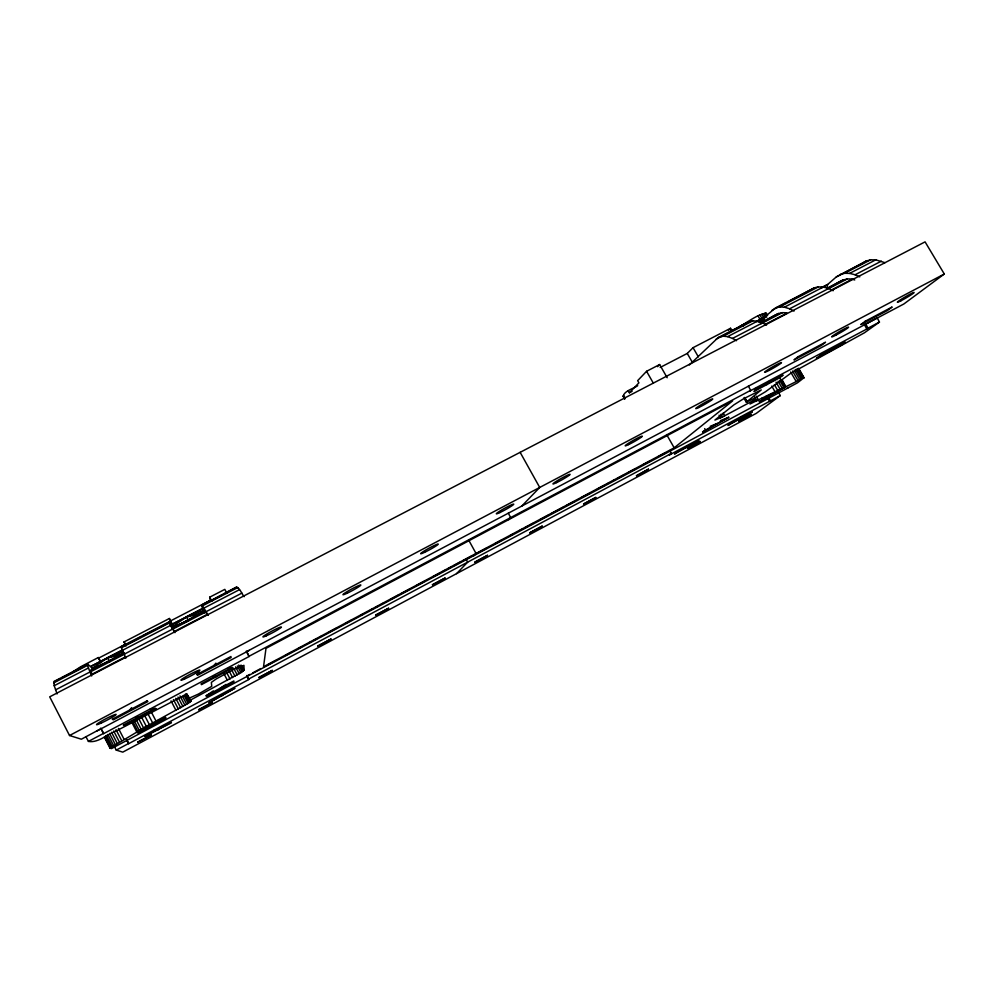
<?xml version="1.0" encoding="UTF-8"?>
<svg xmlns="http://www.w3.org/2000/svg" width="994" height="994" viewBox="0 0 994 994"><rect width="100%" height="100%" fill="white"/><g stroke="black" fill="none" stroke-linecap="round" stroke-linejoin="round"><path stroke-width="1.49" d="M126.474 739.611L128.735 743.624L248.736 679.548L247.096 675.858L249.829 674.404M249.109 656.5L246.686 651.579L903.881 303.965L944.3 274.009L925.079 241.865L49.7 696.844L69.53 735.51L81.359 739.213L100.891 728.726L103.674 733.609L249.109 656.5A35.66 1.541 62.3 0 1 246.288 651.12M249.208 650.399L97.002 730.938M57.08 693.936L54.21 685.698L53.85 681.524L87.634 664.029L92.218 668.216L104.37 663.756M760.174 322.391L763.802 319.857L764.249 317.347L775.556 307.916L813.999 288.024C820.385 285.551 827.43 287.527 833.171 290.733M827.045 287.055L827.629 284.495L836.314 276.916L866.01 261.099L870.62 259.832L875.776 259.832L884.921 262.689M204.814 611.111L172.36 628.32L204.814 611.111L207.174 614.391L174.236 631.513L172.26 628.009M624.518 398.917C619.399 392.183 634.309 388.492 637.726 385.66M104.308 737.113L109.999 748.147L111.49 748.619L682.754 444.343L797.523 382.802L804.071 377.67L785.72 386.815L781.756 379.758M109.999 748.147L146.342 726.403L188.226 703.33L190.823 701.168L187.965 695.701M785.72 386.815L782.054 379.845M190.823 701.168L190.227 700.223L240.896 672.652L244.052 670.093L243.94 665.334L234.037 669.198L216.22 678.939L211.337 682.406L211.759 686.332L198.365 694.085L189.146 698.21L186.636 694.918L181.504 696.782L116.658 730.739C107.489 733.907 98.456 743.214 88.416 741.412L85.931 736.641M766.039 313.706C757.266 313.011 741.213 327.759 731.112 330.741M754.794 390.307L756.533 387.971M828.909 351.69L830.599 349.403M766.759 384.666L769.368 381.174M738.741 419.729L740.53 417.343M685.462 448.195L687.289 445.772M197.048 674.404L230.943 656.5L231.068 657.568L197.446 675.336L197.048 674.404L198.924 672.093M214.045 665.433L215.909 663.122M129.705 710.002L131.643 707.641M667.173 377.732L659.631 364.537L646.572 371.296L637.651 380.652L638.906 382.852L629.364 392.779L628.146 390.642M456.557 573.65L467.64 562.157L466.037 559.125M473.79 555.783L476.039 553.459L468.795 540.301M508.63 519.676L510.655 517.576L508.307 513.14M521.564 506.281L539.717 487.458L520.135 452.332M657.556 366.674L659.631 364.537M660.19 367.445L687.252 353.442L693.054 347.676L730.553 328.281L732.056 330.878M689.327 364.96L718.14 337.625L748.805 321.77C754.844 319.571 761.317 321.894 766.536 325.088M728.478 330.269L730.553 328.281M743.35 325.945L745.475 323.945L738.045 327.796M754.222 396.581L755.763 399.253L722.576 416.896L714.91 420.052L733.87 404.881L743.587 398.78L761.255 389.909L746.357 402.16L755.229 397.898L765.542 391.698L790.454 373.508L864.432 332.791L879.454 322.081L877.23 317.931L865.762 324.007L867.986 328.157L866.83 329.014L749.7 391.114L750.656 390.356L748.395 386.107M72.438 672.18L80.576 666.812L98.282 657.543L100.966 662.153M674.18 447.822L732.615 400.905L265.994 648.349L263.534 666.738L674.18 447.822L666.639 434.577M669.794 450.493L671.348 453.426L669.422 454.954L780.265 395.6L778.401 392.096M728.739 417.281L702.609 431.893L728.739 417.281L720.488 420.599M755.763 399.253L750.01 404.011L785.906 386.48M785.272 387.151L759.304 401.688L785.272 387.151L778.526 389.859M787.41 388.194L788.279 387.548M780.265 395.6L756.297 413.355L122.784 752.135L116.248 750.097L114.198 746.171M92.218 668.216L107.464 658.016L122.386 650.287L107.352 657.817M125.865 658.177L121.069 646.721L169.055 621.884L171.515 627.09L186.537 617.025L202.403 608.813L186.437 616.827M206.18 695.713L233.851 680.965L233.938 681.685L206.441 696.334L206.18 695.713L213.35 690.929M137.16 732.491L165.464 717.407L165.998 717.892L137.893 732.876L137.16 732.491L145.72 726.788M746.593 323.224L748.805 321.77L740.095 326.256M220.047 688.333L226.023 684.406M151.349 724.937L153.797 723.334M156.232 721.731L158.68 720.128M813.999 288.024L788.478 301.691M862.059 263.584L866.01 261.099M765.43 324.292L787.024 313.073C777.457 310.675 770.275 319.571 761.876 322.367M854.741 279.973C844.49 275.773 835.904 285.042 827.083 288.521M756.372 321.571L764.249 317.347L756.397 321.41M821.206 287.937L827.629 284.495L821.23 287.813M252.575 672.938L260.776 668.564M267.622 664.911L275.835 660.538M285.415 655.431L290.882 652.511M299.095 648.138L301.828 646.672M308.674 643.031L311.408 641.565M314.154 640.111L316.887 638.657M319.621 637.191L322.354 635.738M329.2 632.085L337.413 627.711M345.626 623.337L352.46 619.684M360.673 615.311L363.406 613.845M370.253 610.204L372.986 608.738M375.732 607.284L378.466 605.818M381.199 604.364L383.933 602.898M390.779 599.258L398.992 594.884M401.725 593.418L409.938 589.044M416.784 585.391L424.985 581.018M433.198 576.644L440.044 572.991M442.777 571.538L445.511 570.071M448.257 568.618L450.99 567.152M453.724 565.698L460.57 562.045M463.303 560.591L471.516 556.218M478.35 552.565L486.551 548.191M494.763 543.817L501.597 540.177M509.798 535.803L512.531 534.337M519.377 530.697L522.111 529.243M524.844 527.777L527.578 526.323M530.311 524.857L533.045 523.403M539.879 519.763L548.092 515.389M550.825 513.923L563.126 507.362M565.859 505.909L574.072 501.535M580.906 497.882L589.107 493.509M597.319 489.135L604.153 485.494M606.887 484.041L609.62 482.575M612.354 481.121L615.087 479.655M617.833 478.201L624.667 474.56M627.4 473.094L635.601 468.721M642.447 465.08L650.648 460.707M658.848 456.333L665.694 452.68M248.748 679.014L671.348 453.426M116.248 750.097L128.524 743.537M155.909 708.797L124.225 725.608L123.306 725.111L155.226 708.175L155.909 708.797L149.957 709.294M232.335 668.241L201.434 684.642L201.086 683.847L232.236 667.334L232.335 668.241L227.974 668.589M88.416 741.412L103.376 733.485M249.121 656.226L750.656 390.356M867.986 328.157L879.454 322.081M69.53 735.51L944.3 274.009M54.782 681.561L60.149 678.778M62.833 677.386L86.987 664.874M122.896 646.286L140.601 637.117M143.335 635.713L169.204 622.306M221.426 595.269L201.558 605.557L204.317 612.9M224.159 593.853L236.473 587.491C239.069 586.535 242.114 594.536 244.164 596.673M716.165 339.128L745.475 323.945M772.077 310.178L785.745 303.108M836.314 276.916L860.705 264.292M53.651 682.903L87.671 665.284L87.634 664.029M121.318 647.864L169.626 622.84L174.944 632.656M210.641 601.221L210.48 600.413L201.62 605.023L202.403 605.868L237.765 587.553M718.14 337.625L723.185 336.183L752.806 320.838M775.556 307.916L779.694 306.91L818.348 286.893M840.129 274.493L844.602 273.3L870.62 259.832M122.262 650.088L90.988 666.303L107.464 658.016L123.331 651.89M202.304 608.601L170.496 625.089L186.537 617.025L203.236 610.627M54.21 685.698L88.454 667.956L87.671 665.284M122.324 650.399L170.931 625.201M202.403 605.868L203.907 608.104L239.492 589.653M723.185 336.183L727.62 336.631L757.391 321.199M779.694 306.91L784.415 307.196L823.256 287.067M844.602 273.3L849.646 273.387L875.776 259.832M125.679 656.748L91.846 674.317L90.876 670.242L124.287 652.896M761.168 322.416L778.55 313.396M826.598 288.459L843.098 279.898M123.368 653.741L90.876 670.242M55.54 689.861L89.982 671.981L88.454 667.956M124.039 654.288L172.944 628.904M203.907 608.104L206.106 611.683L241.89 593.107M727.62 336.631L732.541 338.407L762.46 322.876M784.415 307.196L789.609 308.786L828.623 288.521M849.646 273.387L855.126 274.766L881.38 261.136M90.988 671.571L124.61 654.114M172.881 629.053L205.634 612.056M760.982 323.746L782.477 312.588M828.959 288.446L847.335 278.916M629.364 392.779L632.109 391.363M831.096 290.161L852.181 279.202M126.027 645.926L123.964 641.975L169.378 618.492L170.483 620.939L210.281 600.339L209.684 597.195L224.818 589.367L226.98 593.455M98.816 658.028L125.729 644.1L123.964 641.975M236.758 586.833L201.558 605.557L210.492 600.935M710.188 426.327L717.072 423.494M765.74 396.581L773.841 393.239M171.515 627.09L187.034 621.449M758.161 321.87L763.802 319.857M123.181 654.226L107.464 658.016L109.762 661.78M202.838 613.248L186.537 617.025L188.438 620.927M153.995 730.168L158.369 729.782M135.631 717.569L140.104 717.183M219.14 696.036L221.997 695.788M212.542 676.777L216.928 676.417M623.785 396.457L623.039 396.32M855.126 274.766L859.76 276.904M789.609 308.786L794.032 311.072M732.541 338.407L736.517 340.693M761.69 398.246L762.373 399.352M704.684 428.6L705.367 429.731M169.055 621.884L169.626 622.84M206.106 611.683L208.243 615.348M798.691 368.414L804.022 377.857M766.039 312.824L767.579 315.471M798.406 368.401L803.798 377.658M800.568 372.974L802.096 375.608M765.38 312.911L766.933 315.558M797.797 368.563L803.202 377.844M764.436 313.197L766.747 317.173M796.89 368.923L802.295 378.205M763.193 313.669L765.517 317.658M795.672 369.457L801.089 378.751M761.702 314.315L764.026 318.304M794.206 370.153L799.623 379.459M759.988 315.123L762.311 319.111M792.516 371.011L797.933 380.317M758.111 316.067L760.435 320.068M790.64 371.98L796.07 381.311M780.203 378.627L784.85 386.616M779.743 380.429L783.607 387.101M778.066 381.174L781.943 387.846M776.003 382.156L779.892 388.84M774.401 384.69L777.507 390.046M771.742 386.082L774.848 391.437M756.297 396.196L758.571 400.11M755.129 398.507L756.645 401.116M744.692 397.438L746.991 401.427M745.575 399.339L747.103 401.986M744.257 397.824L746.618 402.135M744.046 398.072L746.357 402.16M693.054 347.676L698.322 356.821M723.172 413.082L724.713 415.778M687.252 353.442L692.445 362.475M721.035 414.2L722.576 416.896M719.072 415.194L720.625 417.89M646.572 371.296L653.369 383.199M623.561 395.463L625.04 398.072M623.139 395.972L624.741 399.079M768.561 397.351L770.425 400.855M209.684 597.195L211.846 601.295M241.927 666.055L244.052 670.093M241.02 665.061L243.853 670.441M240.411 665.62L243.244 670.987M238.722 665.036L242.25 671.733M237.367 665.968L240.896 672.652M235.578 666.862L239.206 673.733M233.602 668.08L237.218 674.926M231.391 669.384L235.006 676.231M228.993 670.751L232.596 677.597M226.458 672.155L230.061 679.001M223.849 673.559L227.452 680.405M169.378 618.492L172.794 625.015M186.996 694.085L190.724 701.429M186.785 694.036L188.947 698.161M185.977 693.713L190.252 701.888M185.145 694.359L189.419 702.522M183.965 695.179L188.226 703.33M182.474 696.148L186.735 704.286M179.989 695.875L184.959 705.367M177.988 697.067L182.933 706.548M175.789 698.322L180.734 707.803M173.453 699.602L178.398 709.095M171.043 700.907L175.988 710.399M151.759 712.872L156.008 721.048M147.671 713.332L152.629 722.862M144.428 715.133L149.373 724.663M141.397 716.86L146.342 726.403M138.675 718.488L143.608 728.006M135.631 718.575L141.26 729.447M134.439 721.197L139.359 730.689M133.034 722.216L137.942 731.696M98.282 657.543L100.99 662.774M131.456 721.619L137.06 732.441M118.448 728.416L124.101 739.35M116.037 729.72L121.678 740.654M113.701 731.012L119.342 741.934M111.527 732.255L117.168 743.177M109.564 733.41L115.205 744.332M107.861 734.467L113.49 745.376M106.457 735.386L112.073 746.283M105.389 736.144L111.005 747.028M104.681 736.728L110.284 747.6M89.982 671.981L91.659 675.957M769.604 401.464A26.875 11.555 61.4 0 1 767.641 397.811M866.83 329.014A31.97 16.364 61.6 0 1 864.271 324.193M248.736 679.548A29.435 1.044 62.3 0 1 246.636 675.535M126.598 739.524A30.031 1.665 62.5 0 1 128.735 743.624M100.792 728.08A36.529 2.46 62.4 0 1 103.674 733.609M198.638 709.716L212.405 702.41L198.638 709.716M687.898 448.406L700.236 441.51L687.898 448.406M258.813 677.56L272.281 670.403L258.813 677.56M738.803 421.195L751.079 414.349L738.803 421.195M317.807 646.038L330.99 639.03L317.807 646.038M474.871 562.132L487.495 555.335L474.871 562.132M375.657 615.112L388.579 608.253L375.657 615.112M529.74 532.809L542.165 526.124L529.74 532.809M432.427 584.77L445.063 578.061L432.427 584.77M583.59 504.02L595.804 497.447L583.59 504.02M137.694 742.158L151.349 735.038L137.694 742.158M636.458 475.766L648.473 469.18L636.458 475.766M676.902 452.158L674.479 454.059L698.931 440.392L676.902 452.158M757.341 388.778L753.924 391.474L779.532 377.882L783.098 375.111L757.341 388.778M797.958 356.784L793.982 359.915L821.404 345.415L825.554 342.197L797.958 356.784M730.677 423.432L727.968 425.494L752.284 411.889L730.677 423.432M820.149 355.467L816.36 358.349L841.396 345.055L845.335 342.11L820.149 355.467M865.215 321.236L860.804 324.591L887.567 310.439L892.14 306.997L865.215 321.236M170.98 722.377L144.615 736.455L171.44 722.8L170.98 722.377M234.733 688.333L209.15 702.659L234.733 688.333M147.075 700.82L112.247 719.234L113.341 719.818L147.882 701.553L147.075 700.82M901.024 300.722A9.729 0.671 -30.2 0 0 914.107 292.571A9.729 0.671 -30.2 0 0 901.98 298.834A9.729 0.671 -30.2 0 0 901.024 300.722M835.842 335.164A9.716 0.696 -30 0 0 848.603 327.163A9.716 0.696 -30 0 0 836.103 333.611A9.716 0.696 -30 0 0 835.842 335.164M769.07 370.427A9.716 0.721 -29.8 0 0 781.495 362.599A9.716 0.721 -29.8 0 0 768.611 369.246A9.716 0.721 -29.8 0 0 769.07 370.427M698.794 407.503A9.741 0.745 -29.6 0 0 712.623 399.203A9.741 0.745 -29.6 0 0 701.416 404.558A9.741 0.745 -29.6 0 0 698.794 407.503M628.618 444.579A9.791 0.77 -29.4 0 0 642.248 436.366A9.791 0.77 -29.4 0 0 630.469 442.019A9.791 0.77 -29.4 0 0 628.618 444.579M556.652 482.587A9.865 0.795 -29.2 0 0 570.084 474.461A9.865 0.795 -29.2 0 0 557.709 480.437A9.865 0.795 -29.2 0 0 556.652 482.587M100.754 723.259A11.046 0.895 -27.6 0 0 116.099 714.562A11.046 0.895 -27.6 0 0 102.109 720.812A11.046 0.895 -27.6 0 0 100.754 723.259M184.536 679.001A10.735 0.882 -27.9 0 0 199.782 670.366A10.735 0.882 -27.9 0 0 186.797 676.106A10.735 0.882 -27.9 0 0 184.536 679.001M266.081 635.924A10.474 0.87 -28.1 0 0 281.252 627.338A10.474 0.87 -28.1 0 0 269.225 632.582A10.474 0.87 -28.1 0 0 266.081 635.924M347.366 593.12A10.251 0.857 -28.4 0 0 360.872 585.031A10.251 0.857 -28.4 0 0 347.304 591.48A10.251 0.857 -28.4 0 0 347.366 593.12M424.612 552.316A10.077 0.832 -28.7 0 0 438.279 544.153A10.077 0.832 -28.7 0 0 425.444 550.229A10.077 0.832 -28.7 0 0 424.612 552.316M499.883 512.556A9.952 0.808 -29 0 0 513.712 504.318A9.952 0.808 -29 0 0 501.572 510.034A9.952 0.808 -29 0 0 499.883 512.556"/></g></svg>
